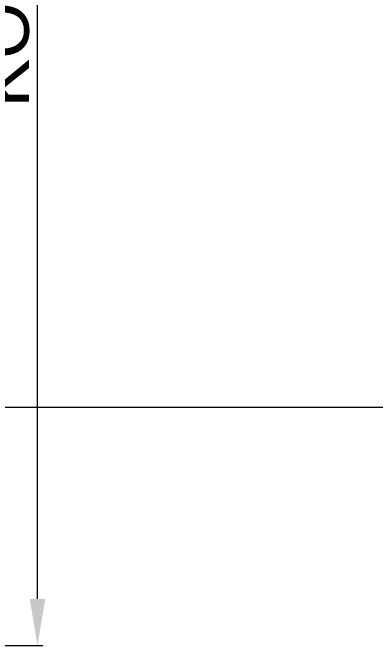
# Model space of a CAD drawing. Header units: centimetres. Extents: x 470464 to 524273, y 49611 to 59074.
# Drawn here: x 508884.4 to 508984.4, y 50097.1 to 50271.4 of the extents above; entities that cross this region are included whole.
import ezdxf

# ---------------------------------------------------------------- set-up
doc = ezdxf.new("R2010")
doc.units = ezdxf.units.CM
doc.header["$MEASUREMENT"] = 0
doc.layers.add('A-ANNO-REVC-01', color=1, linetype='Continuous', lineweight=15, true_color=0xff0000, plot=False)
doc.layers.add('vinç', color=7, linetype='Continuous')
doc.styles.add('BARIŞ BABUR-3', font='arial.ttf')
doc.dimstyles.new('AAA_A4 BVS STANDART', dxfattribs={"dimscale": 12, "dimtxt": 1.8, "dimasz": 1.6, "dimexe": 0.18, "dimexo": 0.0625, "dimgap": 0.09, "dimtad": 1, "dimtoh": 1, "dimdec": 0, "dimzin": 9, "dimdsep": 46, "dimtxsty": 'BARIŞ BABUR-3', "dimcen": 0.09, "dimclrd": 1, "dimclre": 1, "dimclrt": 2, "dimadec": 0, "dimazin": 0, "dimtfac": 1, "dimtdec": 0, "dimtofl": 0, "dimtmove": 0, "dimatfit": 3, "dimfxl": 1, "dimtolj": 1, "dimtzin": 0, "dimlwd": 9, "dimlwe": 9, "dimarcsym": 0})

# ---------------------------------------------------------------- blocks, each defined once
blk = doc.blocks.new('*D118')
at = {"layer": 'A-ANNO-REVC-01', "color": 1, "lineweight": 9, "transparency": 16777216}
for p, q in [((429038.04, 68467.1), (429038.04, 68381.37)), ((428335.91, 68465.47), (428335.91, 68381.37)), ((428348.71, 68382.81), (429025.24, 68382.81))]:
    blk.add_line(p, q, dxfattribs=at)
at = {"layer": 'A-ANNO-REVC-01', "color": 1, "transparency": 16777216}
for points in [[(428348.71, 68384.94), (428348.71, 68380.68), (428335.91, 68382.81)], [(429025.24, 68384.94), (429025.24, 68380.68), (429038.04, 68382.81)]]:
    blk.add_solid(points, dxfattribs=at)
at = {"layer": 'Defpoints', "color": 0, "transparency": 16777216}
for p in [(429038.04, 68467.6), (428335.91, 68465.97), (429038.04, 68382.81)]:
    blk.add_point(p, dxfattribs=at)
at = {"layer": 'A-ANNO-REVC-01', "color": 2, "transparency": 16777216, "insert": (428677.78, 68392.4), "char_height": 14.4, "attachment_point": 5, "style": 'BARIŞ BABUR-3'}
blk.add_mtext('\\A1;KANCA GEZME MESAFESİ : 702', dxfattribs=at)
blk = doc.blocks.new('*D120')
at = {"layer": 'A-ANNO-REVC-01', "color": 1, "lineweight": 9, "transparency": 16777216}
for p, q in [((428874.84, 68788.46), (428908.72, 68788.46)), ((428907.28, 68329.96), (428907.28, 68775.66)), ((428880.38, 68317.16), (428908.72, 68317.16))]:
    blk.add_line(p, q, dxfattribs=at)
at = {"layer": 'A-ANNO-REVC-01', "color": 1, "transparency": 16777216}
for points in [[(428905.14, 68775.66), (428909.41, 68775.66), (428907.28, 68788.46)], [(428905.14, 68329.96), (428909.41, 68329.96), (428907.28, 68317.16)]]:
    blk.add_solid(points, dxfattribs=at)
at = {"layer": 'Defpoints', "color": 0, "transparency": 16777216}
for p in [(428874.34, 68788.46), (428907.28, 68788.46), (428879.88, 68317.16)]:
    blk.add_point(p, dxfattribs=at)
at = {"layer": 'A-ANNO-REVC-01', "color": 2, "transparency": 16777216, "insert": (428897.79, 68547.47), "char_height": 14.4, "attachment_point": 5, "rotation": 90, "style": 'BARIŞ BABUR-3'}
blk.add_mtext('\\A1;KÖPRÜ ALTI: 471', dxfattribs=at)
blk = doc.blocks.new('EAWREWFWEFWEGWR')
at = {"layer": 'A-ANNO-REVC-01', "color": 6}
dim = blk.add_linear_dim(base=(428907.28, 68788.46), p1=(428879.88, 68317.16), p2=(428874.34, 68788.46), angle=90, text='KÖPRÜ ALTI: <>', dimstyle='AAA_A4 BVS STANDART', override={"dimscale": 8}, dxfattribs=at)
dim.commit()
dim.dimension.update_dxf_attribs({"geometry": '*D120', "text_midpoint": (428907.28, 68547.47), "dimtype": 128})
dim = blk.add_linear_dim(base=(429038.04, 68382.81), p1=(428335.91, 68465.97), p2=(429038.04, 68467.6), text='KANCA GEZME MESAFESİ : <>', dimstyle='AAA_A4 BVS STANDART', override={"dimscale": 8, "dimtxsty": 'BARIŞ BABUR-3'}, dxfattribs=at)
dim.commit()
dim.dimension.update_dxf_attribs({"geometry": '*D118', "text_midpoint": (428677.78, 68382.81), "dimtype": 128})

msp = doc.modelspace()

# ---------------------------------------------------------------- block references
at = {"layer": 'vinç', "color": 0}
msp.add_blockref('EAWREWFWEFWEGWR', (79983.99, -18220.05), dxfattribs=at)

doc.saveas('drawing.dxf')
